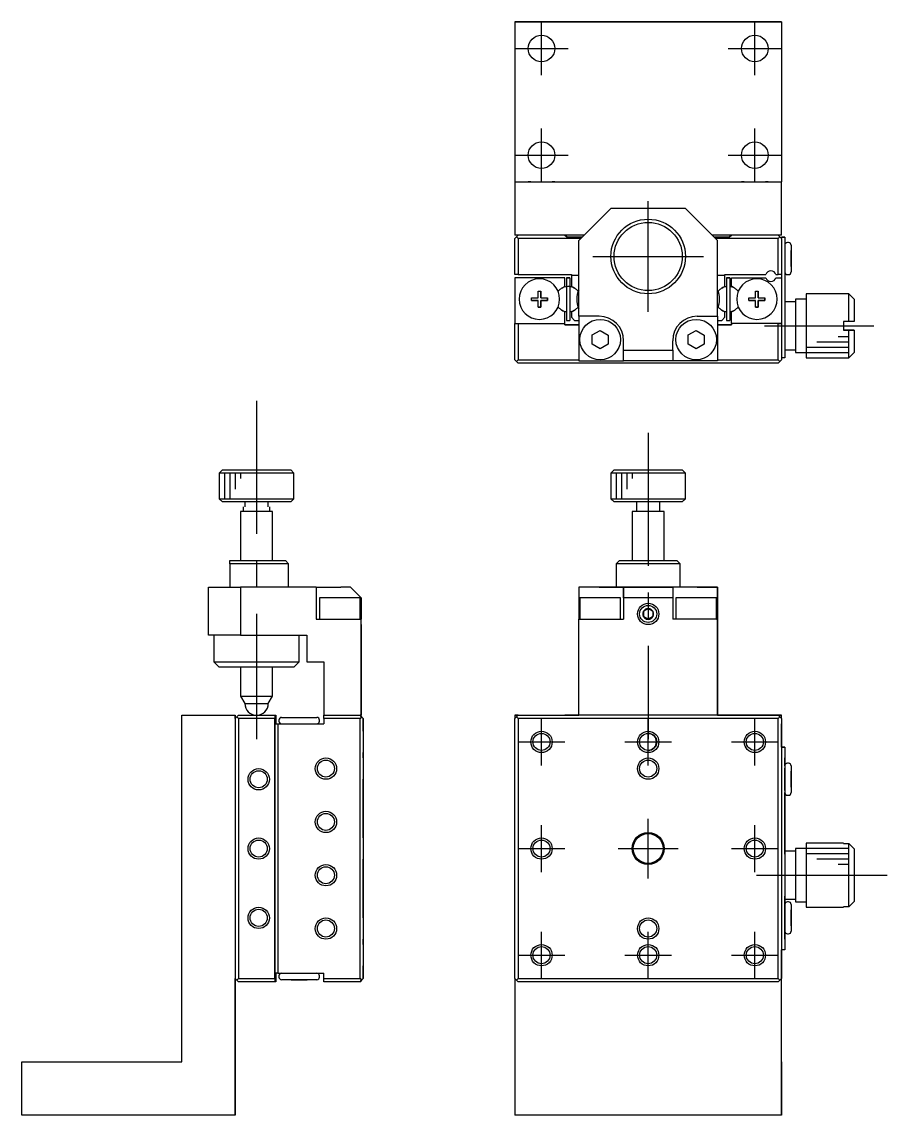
# Model space of a CAD drawing. Extents: x 180 to 395, y 2 to 175.
# Drawn here: x 218.1 to 299.2, y 72.3 to 174.9 of the extents above; entities that cross this region are included whole.
import ezdxf

# ---------------------------------------------------------------- set-up
doc = ezdxf.new("R2010")
doc.units = 0
doc.header["$LTSCALE"] = 10
doc.linetypes.add('CENTER', pattern=[2, 1.25, -0.25, 0.25, -0.25])
doc.layers.get('0').update_dxf_attribs({"linetype": 'CONTINUOUS'})
doc.layers.add('CENTER', color=1, linetype='CENTER')

msp = doc.modelspace()

# ---------------------------------------------------------------- linework, layer by layer
at = {"color": 7, "linetype": 'CONTINUOUS'}
for p, q in [((264.299141, 174.856099), (289.299141, 174.856099)), ((264.299141, 174.856099), (264.299141, 159.856099)), ((289.299141, 174.856099), (264.299141, 174.856099)), ((289.299141, 174.856099), (289.299141, 159.856099)), ((264.299141, 159.856099), (289.299141, 159.856099)), ((264.299141, 159.856099), (265.799146, 159.856099)), ((264.299141, 159.856099), (264.299141, 154.856099)), ((265.799146, 159.856099), (265.549141, 159.856099)), ((265.799146, 159.856099), (265.549141, 159.856099)), ((267.799136, 159.856099), (273.799146, 159.856099)), ((268.049141, 159.856099), (267.799136, 159.856099)), ((268.049141, 159.856099), (267.799136, 159.856099)), ((279.799136, 159.856099), (285.799146, 159.856099)), ((285.799146, 159.856099), (285.549141, 159.856099)), ((285.799146, 159.856099), (285.549141, 159.856099)), ((287.799136, 159.856099), (289.299141, 159.856099)), ((288.049141, 159.856099), (287.799136, 159.856099)), ((288.049141, 159.856099), (287.799136, 159.856099)), ((289.299141, 154.856099), (289.299141, 159.856099)), ((273.299141, 157.356099), (270.299141, 154.356099)), ((270.299141, 154.356099), (273.299141, 157.356099)), ((280.299141, 157.356099), (273.299141, 157.356099)), ((280.299141, 157.356099), (273.299141, 157.356099)), ((283.299141, 154.356099), (280.299141, 157.356099)), ((280.299141, 157.356099), (283.299141, 154.356099)), ((270.799141, 154.856099), (264.299141, 154.856099)), ((264.599141, 154.856099), (264.449141, 154.706099)), ((264.449141, 154.706099), (264.599141, 154.856099)), ((269.199141, 154.656099), (268.999141, 154.856099)), ((268.999141, 154.856099), (269.199141, 154.656099)), ((289.299141, 154.856099), (282.799141, 154.856099)), ((284.599141, 154.856099), (284.399141, 154.656099)), ((284.399141, 154.656099), (284.599141, 154.856099)), ((289.149141, 154.706099), (288.999141, 154.856099)), ((288.999141, 154.856099), (289.149141, 154.706099)), ((264.299141, 154.556099), (264.449141, 154.706099)), ((264.449141, 154.706099), (264.299141, 154.556099)), ((264.299141, 151.156099), (264.299141, 154.556099)), ((264.449141, 154.706099), (264.599141, 154.556099)), ((270.499141, 154.556099), (264.599141, 154.556099)), ((264.599141, 154.556099), (264.599141, 151.156099)), ((270.599141, 154.656099), (269.199141, 154.656099)), ((269.199141, 154.656099), (270.599141, 154.656099)), ((270.299141, 147.256099), (270.299141, 154.356099)), ((284.399141, 154.656099), (282.999141, 154.656099)), ((282.999141, 154.656099), (284.399141, 154.656099)), ((288.999141, 154.556099), (283.099141, 154.556099)), ((283.299141, 147.256099), (283.299141, 154.356099)), ((288.999141, 154.556099), (289.149141, 154.706099)), ((288.999141, 151.156099), (288.999141, 154.556099)), ((289.149141, 154.706099), (289.299141, 154.556099)), ((289.299141, 154.556099), (289.149141, 154.706099)), ((289.299141, 154.656099), (289.599141, 154.656099)), ((289.299141, 154.556099), (289.299141, 154.656099)), ((289.599141, 154.656099), (289.299141, 154.656099)), ((289.299141, 154.556099), (289.299141, 151.156099)), ((289.599141, 154.656099), (289.599141, 153.656099)), ((289.949141, 154.156099), (289.849141, 154.156099)), ((290.199141, 153.906099), (290.199141, 151.406099)), ((290.199141, 153.906099), (290.199141, 152.781099)), ((289.599141, 153.656099), (289.599141, 153.456099)), ((289.599141, 153.456099), (289.599141, 144.356099)), ((290.199141, 153.406099), (290.199141, 152.781099)), ((290.199141, 152.781099), (290.199141, 153.406099)), ((290.199141, 152.781099), (290.199141, 152.531099)), ((290.199141, 152.531099), (290.199141, 152.781099)), ((290.199141, 152.781099), (290.199141, 152.531099)), ((290.199141, 152.531099), (290.199141, 151.406099)), ((290.199141, 151.906099), (290.199141, 152.531099)), ((290.199141, 152.531099), (290.199141, 151.906099)), ((264.599141, 151.156099), (264.299141, 151.156099)), ((268.999141, 150.856099), (264.299141, 150.856099)), ((264.299141, 150.856099), (264.299141, 146.556099)), ((268.999141, 150.856099), (264.299141, 150.856099)), ((264.599141, 151.156099), (269.599141, 151.156099)), ((268.999141, 150.057565), (268.999141, 150.856099)), ((269.149141, 150.856099), (269.149141, 146.856099)), ((269.149141, 150.856099), (269.149141, 150.037111)), ((269.449141, 150.856099), (269.149141, 150.856099)), ((269.149141, 150.856099), (269.449141, 150.856099)), ((269.449141, 150.856099), (269.449141, 146.856099)), ((269.599141, 151.156099), (269.599141, 151.056099)), ((270.299141, 151.056099), (269.599141, 151.056099)), ((269.599141, 151.056099), (269.599141, 150.057565)), ((283.999141, 151.056099), (283.299141, 151.056099)), ((283.999141, 151.156099), (287.822172, 151.156099)), ((283.999141, 151.056099), (283.999141, 151.156099)), ((283.999141, 150.057565), (283.999141, 151.056099)), ((284.149141, 150.856099), (284.149141, 146.856099)), ((284.149141, 150.856099), (284.149141, 150.037111)), ((284.449141, 150.856099), (284.149141, 150.856099)), ((284.149141, 150.856099), (284.449141, 150.856099)), ((284.449141, 150.856099), (284.449141, 146.856099)), ((284.599141, 150.057565), (284.599141, 150.856099)), ((284.599141, 150.856099), (287.822172, 150.856099)), ((284.599141, 150.856099), (287.822172, 150.856099)), ((288.776111, 151.156099), (288.999141, 151.156099)), ((288.776111, 150.856099), (289.299141, 150.856099)), ((288.776111, 150.856099), (289.299141, 150.856099)), ((289.299141, 151.156099), (288.999141, 151.156099)), ((289.299141, 151.156099), (289.299141, 150.856099)), ((289.299141, 150.856099), (289.299141, 146.556099)), ((289.849141, 151.156099), (289.949141, 151.156099)), ((268.703891, 149.887102), (268.999141, 150.057565)), ((269.149141, 150.106099), (269.149141, 150.037111)), ((269.149141, 150.106099), (269.149141, 147.606099)), ((269.149141, 150.106099), (269.149141, 150.037111)), ((269.599141, 150.057565), (269.894391, 149.887102)), ((283.703891, 149.887102), (283.999141, 150.057565)), ((284.149141, 150.106099), (284.149141, 150.037111)), ((284.149141, 150.106099), (284.149141, 150.037111)), ((284.149141, 150.106099), (284.149141, 150.037111)), ((284.149141, 150.106099), (284.149141, 147.606099)), ((284.149141, 150.106099), (284.149141, 150.037111)), ((284.149141, 150.106099), (284.149141, 150.037111)), ((284.894391, 149.887102), (284.599141, 150.057565)), ((265.849141, 148.981099), (266.474141, 148.981099)), ((265.849141, 148.731099), (265.849141, 148.981099)), ((266.474141, 148.731099), (265.849141, 148.731099)), ((265.849141, 148.731099), (266.474141, 148.731099)), ((266.474141, 149.606099), (266.724141, 149.606099)), ((266.474141, 148.981099), (266.474141, 149.606099)), ((266.474141, 148.106099), (266.474141, 148.731099)), ((266.724141, 149.606099), (266.724141, 148.981099)), ((266.724141, 148.981099), (266.724141, 149.606099)), ((266.724141, 148.981099), (267.349141, 148.981099)), ((266.724141, 148.731099), (266.724141, 148.106099)), ((267.349141, 148.731099), (266.724141, 148.731099)), ((266.724141, 148.731099), (267.349141, 148.731099)), ((266.724141, 148.106099), (266.724141, 148.731099)), ((267.349141, 148.981099), (267.349141, 148.731099)), ((267.349141, 148.731099), (267.349141, 148.981099)), ((286.249141, 148.981099), (286.874141, 148.981099)), ((286.249141, 148.731099), (286.249141, 148.981099)), ((286.874141, 148.731099), (286.249141, 148.731099)), ((286.249141, 148.731099), (286.874141, 148.731099)), ((286.874141, 149.606099), (287.124141, 149.606099)), ((286.874141, 148.981099), (286.874141, 149.606099)), ((286.874141, 148.106099), (286.874141, 148.731099)), ((287.124141, 149.606099), (287.124141, 148.981099)), ((287.124141, 148.981099), (287.124141, 149.606099)), ((287.124141, 148.981099), (287.749141, 148.981099)), ((287.124141, 148.731099), (287.124141, 148.106099)), ((287.749141, 148.731099), (287.124141, 148.731099)), ((287.124141, 148.106099), (287.124141, 148.731099)), ((287.124141, 148.731099), (287.749141, 148.731099)), ((287.749141, 148.981099), (287.749141, 148.731099)), ((287.749141, 148.731099), (287.749141, 148.981099)), ((290.599141, 148.856099), (290.599141, 146.356099)), ((290.599141, 148.856099), (290.599141, 148.606099)), ((291.599141, 148.856099), (290.599141, 148.856099)), ((291.599141, 149.356099), (291.599141, 146.356099)), ((291.599141, 149.356099), (291.599141, 148.856099)), ((295.599141, 149.356099), (291.599141, 149.356099)), ((291.599141, 148.856099), (291.599141, 143.856099)), ((291.599141, 148.856099), (291.599141, 146.356099)), ((295.599141, 146.756099), (295.599141, 149.356099)), ((296.099141, 148.856099), (295.599141, 149.356099)), ((296.099141, 148.856099), (296.099141, 146.756099)), ((266.724141, 148.106099), (266.474141, 148.106099)), ((266.474141, 148.106099), (266.724141, 148.106099)), ((268.999141, 147.654633), (268.703891, 147.825096)), ((268.999141, 147.654633), (268.703891, 147.825096)), ((268.999141, 146.556099), (268.999141, 147.654633)), ((269.149141, 147.675087), (269.149141, 147.606099)), ((269.149141, 147.675087), (269.149141, 147.606099)), ((269.149141, 147.675087), (269.149141, 147.606099)), ((269.149141, 147.675087), (269.149141, 147.606099)), ((269.149141, 147.675087), (269.149141, 147.606099)), ((269.149141, 147.675087), (269.149141, 147.606099)), ((269.149141, 147.675087), (269.149141, 147.606099)), ((269.149141, 147.675087), (269.149141, 146.856099)), ((269.149141, 147.675087), (269.149141, 147.606099)), ((269.149141, 147.675087), (269.149141, 147.606099)), ((269.149141, 147.675087), (269.149141, 147.606099)), ((269.149141, 147.675087), (269.149141, 147.606099)), ((269.149141, 147.675087), (269.149141, 147.606099)), ((269.149141, 147.675087), (269.149141, 147.606099)), ((269.894391, 147.825096), (269.599141, 147.654633)), ((269.599141, 147.654633), (269.894391, 147.825096)), ((269.599141, 147.654633), (269.599141, 147.156099)), ((283.999141, 147.654633), (283.703891, 147.825096)), ((283.703891, 147.825096), (283.999141, 147.654633)), ((283.999141, 147.156099), (283.999141, 147.654633)), ((284.149141, 147.675087), (284.149141, 147.606099)), ((284.149141, 147.675087), (284.149141, 147.606099)), ((284.149141, 147.675087), (284.149141, 147.606099)), ((284.149141, 147.675087), (284.149141, 147.606099)), ((284.149141, 147.675087), (284.149141, 147.606099)), ((284.149141, 147.675087), (284.149141, 147.606099)), ((284.149141, 147.675087), (284.149141, 147.606099)), ((284.149141, 147.675087), (284.149141, 146.856099)), ((284.149141, 147.675087), (284.149141, 147.606099)), ((284.149141, 147.675087), (284.149141, 147.606099)), ((284.149141, 147.675087), (284.149141, 147.606099)), ((284.149141, 147.675087), (284.149141, 147.606099)), ((284.149141, 147.675087), (284.149141, 147.606099)), ((284.149141, 147.675087), (284.149141, 147.606099)), ((284.599141, 147.654633), (284.894391, 147.825096)), ((284.599141, 147.654633), (284.894391, 147.825096)), ((284.599141, 146.556099), (284.599141, 147.654633)), ((287.124141, 148.106099), (286.874141, 148.106099)), ((286.874141, 148.106099), (287.124141, 148.106099)), ((290.599141, 148.606099), (289.599141, 148.606099)), ((269.149141, 146.856099), (269.449141, 146.856099)), ((269.599141, 147.156099), (269.899141, 146.856099)), ((269.899141, 146.856099), (270.299141, 146.856099)), ((272.199141, 147.256099), (270.299141, 147.256099)), ((270.299141, 147.256099), (270.299141, 143.056099)), ((281.399141, 147.256099), (283.299141, 147.256099)), ((283.299141, 147.256099), (283.299141, 143.056099)), ((283.299141, 146.856099), (283.699141, 146.856099)), ((283.699141, 146.856099), (283.999141, 147.156099)), ((284.149141, 146.856099), (284.449141, 146.856099)), ((295.099141, 146.756099), (295.099141, 145.956099)), ((295.599141, 146.756099), (295.099141, 146.756099)), ((296.099141, 146.756099), (295.599141, 146.756099)), ((264.299141, 146.556099), (268.999141, 146.556099)), ((264.299141, 146.556099), (264.599141, 146.556099)), ((264.299141, 143.156099), (264.299141, 146.556099)), ((264.599141, 146.556099), (268.999141, 146.556099)), ((264.599141, 146.556099), (264.599141, 143.156099)), ((268.999141, 146.456099), (268.999141, 146.556099)), ((270.299141, 146.456099), (268.999141, 146.456099)), ((268.999141, 146.456099), (270.299141, 146.456099)), ((271.553094, 145.495886), (272.306985, 145.922089)), ((272.306985, 145.922089), (273.053032, 145.482301)), ((280.553094, 145.495886), (281.306985, 145.922089)), ((281.306985, 145.922089), (282.053032, 145.482301)), ((284.599141, 146.456099), (283.299141, 146.456099)), ((283.299141, 146.456099), (284.599141, 146.456099)), ((288.999141, 146.556099), (284.599141, 146.556099)), ((284.599141, 146.556099), (284.599141, 146.456099)), ((289.299141, 146.556099), (284.599141, 146.556099)), ((288.999141, 143.156099), (288.999141, 146.556099)), ((288.999141, 146.556099), (289.299141, 146.556099)), ((289.299141, 146.556099), (289.299141, 143.156099)), ((290.599141, 146.356099), (290.599141, 143.856099)), ((291.599141, 146.356099), (291.599141, 143.356099)), ((291.599141, 146.356099), (291.599141, 143.856099)), ((295.099141, 145.956099), (295.599141, 145.956099)), ((295.599141, 145.956099), (295.099141, 145.956099)), ((295.599141, 143.356099), (295.599141, 145.956099)), ((295.599141, 145.956099), (296.099141, 145.956099)), ((296.099141, 145.956099), (295.599141, 145.956099)), ((296.099141, 145.956099), (296.099141, 143.856099)), ((271.545251, 144.629896), (271.553094, 145.495886)), ((272.291298, 144.190109), (271.545251, 144.629896)), ((273.045189, 144.616312), (272.291298, 144.190109)), ((273.053032, 145.482301), (273.045189, 144.616312)), ((274.499141, 144.056099), (274.499141, 144.956099)), ((279.099141, 144.056099), (279.099141, 144.956099)), ((280.545251, 144.629896), (280.553094, 145.495886)), ((281.291298, 144.190109), (280.545251, 144.629896)), ((282.045189, 144.616312), (281.291298, 144.190109)), ((282.053032, 145.482301), (282.045189, 144.616312)), ((274.499141, 144.056099), (279.099141, 144.056099)), ((274.499141, 143.056099), (274.499141, 144.056099)), ((279.099141, 144.056099), (279.099141, 143.056099)), ((289.599141, 144.356099), (289.599141, 143.356099)), ((289.599141, 144.106099), (290.599141, 144.106099)), ((290.599141, 144.106099), (290.599141, 143.856099)), ((290.599141, 143.856099), (291.599141, 143.856099)), ((291.599141, 143.856099), (291.599141, 143.356099)), ((295.599141, 143.356099), (296.099141, 143.856099)), ((264.449141, 143.006099), (264.299141, 143.156099)), ((264.599141, 143.156099), (264.449141, 143.006099)), ((264.599141, 142.856099), (264.449141, 143.006099)), ((264.599141, 143.156099), (270.299141, 143.156099)), ((288.999141, 142.856099), (264.599141, 142.856099)), ((270.299141, 143.056099), (274.499141, 143.056099)), ((279.099141, 143.056099), (274.499141, 143.056099)), ((283.299141, 143.056099), (279.099141, 143.056099)), ((283.299141, 143.156099), (288.999141, 143.156099)), ((289.149141, 143.006099), (288.999141, 143.156099)), ((288.999141, 142.856099), (289.149141, 143.006099)), ((289.299141, 143.156099), (289.149141, 143.006099)), ((289.599141, 143.356099), (289.299141, 143.356099)), ((291.599141, 143.356099), (295.599141, 143.356099)), ((236.885664, 132.832024), (236.585664, 132.532024)), ((243.585664, 132.532024), (236.585664, 132.532024)), ((236.585664, 132.532024), (236.585664, 130.132024)), ((236.885664, 132.832024), (243.285664, 132.832024)), ((243.585664, 132.532024), (243.285664, 132.832024)), ((243.585664, 130.132024), (243.585664, 132.532024)), ((273.599141, 132.832024), (273.299141, 132.532024)), ((276.799141, 132.532024), (273.299141, 132.532024)), ((273.299141, 132.532024), (273.299141, 130.132024)), ((273.599141, 132.832024), (276.799141, 132.832024)), ((273.599141, 132.832024), (279.999141, 132.832024)), ((276.799141, 132.832024), (279.999141, 132.832024)), ((280.299141, 132.532024), (276.799141, 132.532024)), ((280.299141, 132.532024), (279.999141, 132.832024)), ((280.299141, 130.132024), (280.299141, 132.532024)), ((236.585664, 130.132024), (243.585664, 130.132024)), ((236.585664, 130.132024), (236.885664, 129.832024)), ((243.285664, 129.832024), (236.885664, 129.832024)), ((238.985664, 129.832024), (238.985664, 129.365037)), ((241.185664, 129.365037), (241.185664, 129.832024)), ((243.285664, 129.832024), (243.585664, 130.132024)), ((273.299141, 130.132024), (276.799141, 130.132024)), ((273.299141, 130.132024), (273.599141, 129.832024)), ((276.799141, 129.832024), (273.599141, 129.832024)), ((275.699141, 129.832024), (275.699141, 128.932024)), ((276.799141, 130.132024), (280.299141, 130.132024)), ((279.999141, 129.832024), (276.799141, 129.832024)), ((277.899141, 128.932024), (277.899141, 129.832024)), ((279.999141, 129.832024), (280.299141, 130.132024)), ((241.585664, 128.932024), (238.585664, 128.932024)), ((238.585664, 128.932024), (238.585664, 124.332044)), ((241.585664, 124.332044), (241.585664, 128.932024)), ((278.299141, 128.932024), (275.299141, 128.932024)), ((275.549141, 128.932024), (275.299141, 128.932024)), ((275.299141, 128.932024), (275.299141, 124.332044)), ((278.299141, 128.932024), (278.049141, 128.932024)), ((278.299141, 124.332044), (278.299141, 128.932024)), ((237.585664, 124.332024), (242.785664, 124.332024)), ((237.585664, 124.032024), (237.585664, 124.332024)), ((243.085664, 124.032024), (242.785664, 124.332024)), ((274.099141, 124.332024), (273.799141, 124.032024)), ((274.099141, 124.332024), (279.499141, 124.332024)), ((274.099141, 124.332024), (275.299141, 124.332024)), ((278.299141, 124.332024), (279.499141, 124.332024)), ((279.799141, 124.032024), (279.499141, 124.332024)), ((243.085664, 124.032024), (237.585664, 124.032024)), ((237.585664, 124.032024), (237.585664, 121.832024)), ((243.085664, 121.832024), (243.085664, 124.032024)), ((279.799141, 124.032024), (273.799141, 124.032024)), ((273.799141, 124.032024), (273.799141, 121.832024)), ((279.799141, 121.832024), (279.799141, 124.032024)), ((235.585664, 117.332024), (235.585664, 121.832024)), ((235.585664, 121.832024), (238.585664, 121.832024)), ((238.585664, 121.832024), (238.585664, 117.332024)), ((245.685664, 121.832024), (238.585664, 121.832024)), ((245.685664, 121.832024), (245.685664, 118.832024)), ((245.685664, 121.832024), (245.685664, 118.832024)), ((245.685664, 121.832024), (247.985664, 121.832024)), ((248.885664, 121.832024), (247.985664, 121.832024)), ((249.885664, 120.832024), (248.885664, 121.832024)), ((248.885664, 121.832024), (249.885664, 120.832024)), ((272.199141, 121.832024), (270.299141, 121.832024)), ((273.299141, 121.832024), (270.299141, 121.832024)), ((270.299141, 121.832024), (270.299141, 118.832024)), ((272.199141, 121.832024), (274.499141, 121.832024)), ((273.799141, 121.832024), (273.299141, 121.832024)), ((274.499141, 121.832024), (273.799141, 121.832024)), ((274.499141, 121.832024), (279.099141, 121.832024)), ((274.499141, 120.832024), (274.499141, 121.832024)), ((276.799141, 121.832024), (274.499141, 121.832024)), ((274.499141, 121.832024), (274.499141, 118.832024)), ((279.799141, 121.832024), (276.799141, 121.832024)), ((279.099141, 121.832024), (279.099141, 118.832024)), ((279.099141, 121.832024), (279.099141, 120.832024)), ((281.399141, 121.832024), (279.099141, 121.832024)), ((280.299141, 121.832024), (279.799141, 121.832024)), ((283.299141, 121.832024), (280.299141, 121.832024)), ((281.399141, 121.832024), (283.299141, 121.832024)), ((283.299141, 121.832024), (283.299141, 118.832024)), ((283.299141, 117.332024), (283.299141, 121.832024)), ((249.785664, 120.832024), (245.985664, 120.832024)), ((245.985664, 120.832024), (245.985664, 118.832024)), ((249.785664, 118.832024), (249.785664, 120.832024)), ((249.885664, 120.832024), (249.885664, 118.832024)), ((249.885664, 120.832024), (249.885664, 120.332019)), ((274.199063, 120.832024), (270.399141, 120.832024)), ((270.399141, 120.832024), (270.399141, 118.832024)), ((274.199141, 118.832024), (274.199141, 120.832024)), ((274.499141, 120.832024), (274.499141, 118.832024)), ((279.099141, 120.832024), (274.499141, 120.832024)), ((279.099141, 120.832024), (279.099141, 118.832024)), ((283.199063, 120.832024), (279.399141, 120.832024)), ((279.399141, 120.832024), (279.399141, 118.832024)), ((283.199141, 118.832024), (283.199141, 120.832024)), ((276.349141, 119.591832), (276.385396, 119.612763)), ((276.349141, 119.549969), (276.349141, 119.591832)), ((276.349141, 119.591832), (276.349141, 119.072217)), ((276.349141, 119.11408), (276.349141, 119.549969)), ((276.349141, 119.072217), (276.349141, 119.11408)), ((276.385396, 119.051286), (276.349141, 119.072217)), ((276.349141, 119.072217), (276.799141, 118.812409)), ((276.385396, 119.612763), (276.762887, 119.830708)), ((276.762887, 118.833341), (276.385396, 119.051286)), ((276.762887, 119.830708), (276.799141, 119.85164)), ((276.799141, 119.85164), (276.835396, 119.830708)), ((276.799141, 118.812409), (277.249141, 119.072217)), ((276.835396, 119.830708), (277.212887, 119.612763)), ((277.212887, 119.051286), (276.835396, 118.833341)), ((277.212887, 119.612763), (277.249141, 119.591832)), ((277.249141, 119.072217), (277.212887, 119.051286)), ((277.249141, 119.591832), (277.249141, 119.549969)), ((277.249141, 119.549969), (277.249141, 119.11408)), ((277.249141, 119.11408), (277.249141, 119.072217)), ((245.685664, 118.832024), (249.885664, 118.832024)), ((249.885664, 109.832024), (249.885664, 118.832024)), ((249.885664, 118.332029), (249.885664, 109.832024)), ((270.299141, 109.832024), (270.299141, 118.832024)), ((270.299141, 118.832024), (274.499141, 118.832024)), ((270.399141, 118.832024), (270.299141, 118.832024)), ((274.199141, 118.832024), (274.499141, 118.832024)), ((276.799141, 118.812409), (276.762887, 118.833341)), ((276.835396, 118.833341), (276.799141, 118.812409)), ((283.299141, 118.832024), (279.099141, 118.832024)), ((279.399141, 118.832024), (279.099141, 118.832024)), ((283.199141, 118.832024), (283.299141, 118.832024)), ((283.299141, 118.832024), (283.299141, 109.832024)), ((238.585664, 117.332024), (235.585664, 117.332024)), ((236.085664, 117.332024), (236.085664, 114.832024)), ((238.585664, 117.332024), (244.785664, 117.332024)), ((244.085664, 114.832024), (244.085664, 117.332024)), ((244.785664, 117.332024), (244.785664, 114.832024)), ((283.299141, 114.832024), (283.299141, 117.332024)), ((236.085664, 114.832024), (240.085664, 114.832024)), ((236.085664, 114.832024), (236.585664, 114.332024)), ((240.085664, 114.832024), (244.085664, 114.832024)), ((243.585664, 114.332024), (244.085664, 114.832024)), ((244.785664, 114.832024), (246.385664, 114.832024)), ((246.385664, 114.832024), (246.385664, 109.832024)), ((283.299141, 109.832024), (283.299141, 114.832024)), ((240.085664, 114.332024), (236.585664, 114.332024)), ((238.585664, 114.332005), (238.585664, 111.624845)), ((243.585664, 114.332024), (240.085664, 114.332024)), ((241.585664, 111.624845), (241.585664, 114.332005)), ((238.585659, 111.624845), (241.585669, 111.624845)), ((238.585664, 111.624845), (241.585664, 111.624845)), ((238.585664, 111.624845), (238.985664, 110.932024)), ((238.985664, 110.932024), (241.185664, 110.932024)), ((241.185664, 110.932024), (241.585664, 111.624845)), ((233.085664, 77.332024), (233.085664, 109.832024)), ((233.085664, 109.832024), (238.085664, 109.832024)), ((238.085664, 109.832024), (238.085664, 72.332024)), ((238.085664, 109.532024), (238.085664, 109.832024)), ((238.235664, 109.682024), (238.385664, 109.832024)), ((238.385664, 109.832024), (241.785664, 109.832024)), ((241.785664, 109.832024), (241.785664, 84.832024)), ((241.785664, 109.832024), (241.785664, 109.532024)), ((241.785664, 109.832024), (241.885664, 109.832024)), ((241.885664, 109.832024), (241.885664, 109.032024)), ((241.885664, 109.032024), (241.885664, 109.832024)), ((246.385664, 109.832024), (249.785664, 109.832024)), ((246.385664, 109.532024), (246.385664, 109.832024)), ((249.785664, 109.832024), (249.935664, 109.682024)), ((249.935664, 109.682024), (249.785664, 109.832024)), ((249.885664, 109.832024), (249.785664, 109.832024)), ((264.599141, 109.832024), (264.299141, 109.832024)), ((264.299141, 109.832024), (264.599141, 109.832024)), ((264.299141, 109.832024), (264.299141, 109.532024)), ((264.599141, 109.832024), (264.449141, 109.682024)), ((264.599141, 109.832024), (270.299141, 109.832024)), ((264.599141, 109.832024), (268.999141, 109.832024)), ((270.299141, 109.832024), (268.999141, 109.832024)), ((283.299141, 109.832024), (270.299141, 109.832024)), ((283.299141, 109.832024), (288.999141, 109.832024)), ((284.599141, 109.832024), (283.299141, 109.832024)), ((288.999141, 109.832024), (284.599141, 109.832024)), ((289.149141, 109.682024), (288.999141, 109.832024)), ((288.999141, 109.832024), (289.299141, 109.532024)), ((289.299141, 109.832024), (288.999141, 109.832024)), ((288.999141, 109.832024), (289.299141, 109.832024)), ((289.299141, 109.532024), (289.299141, 109.832024)), ((289.299141, 109.532024), (289.299141, 109.832024)), ((238.085664, 109.532024), (238.235664, 109.682024)), ((238.385664, 109.532024), (238.235664, 109.682024)), ((238.385664, 109.532024), (238.385664, 85.132024)), ((241.785664, 109.532024), (238.385664, 109.532024)), ((241.785664, 85.132024), (241.785664, 109.532024)), ((241.785664, 107.332024), (241.785664, 109.432024)), ((241.785664, 105.232024), (241.785664, 109.432024)), ((241.885664, 109.032024), (242.085664, 109.032024)), ((242.085664, 109.032024), (242.085664, 85.632024)), ((242.085664, 109.032024), (243.285664, 109.032024)), ((242.185664, 109.382024), (242.185664, 109.282024)), ((242.435664, 109.632024), (244.085664, 109.632024)), ((243.285664, 109.032024), (246.385664, 109.032024)), ((243.335664, 109.632024), (243.960664, 109.632024)), ((243.960664, 109.632024), (244.210664, 109.632024)), ((244.085664, 109.632024), (245.735664, 109.632024)), ((244.210664, 109.632024), (244.835664, 109.632024)), ((245.985664, 109.282024), (245.985664, 109.382024)), ((249.785664, 109.532024), (246.385664, 109.532024)), ((246.385664, 109.532024), (246.385664, 109.032024)), ((249.935664, 109.682024), (249.785664, 109.532024)), ((249.785664, 85.132024), (249.785664, 109.532024)), ((250.085664, 109.532024), (249.935664, 109.682024)), ((250.085664, 109.532024), (249.935664, 109.682024)), ((250.085664, 109.532024), (250.085664, 85.132024)), ((250.085664, 108.332019), (250.085664, 109.532024)), ((264.449141, 109.682024), (264.299141, 109.532024)), ((264.299141, 85.132024), (264.299141, 109.532024)), ((264.599141, 109.532024), (264.449141, 109.682024)), ((288.999141, 109.532024), (264.599141, 109.532024)), ((264.599141, 109.532024), (264.599141, 85.132024)), ((288.999141, 109.532024), (289.149141, 109.682024)), ((288.999141, 85.132024), (288.999141, 109.532024)), ((289.299141, 109.532024), (289.149141, 109.682024)), ((289.299141, 109.532024), (289.299141, 85.132024)), ((289.299141, 109.532024), (289.299141, 109.032024)), ((289.299141, 106.832024), (289.299141, 109.032024)), ((241.785664, 105.232024), (241.785664, 107.332024)), ((289.299141, 106.832024), (289.599141, 106.832024)), ((289.599141, 106.832024), (289.299141, 106.832024)), ((289.599141, 106.832024), (289.599141, 105.832024)), ((289.599141, 106.832024), (289.599141, 105.832024)), ((250.085664, 105.832019), (250.085664, 106.332029)), ((289.599141, 105.082024), (289.599141, 105.832024)), ((289.599141, 105.832024), (289.599141, 88.832024)), ((289.599141, 103.832024), (289.599141, 104.882024)), ((289.599141, 104.832024), (289.599141, 104.882024)), ((289.949141, 105.332024), (289.849141, 105.332024)), ((290.199141, 105.082024), (290.199141, 103.832024)), ((290.199141, 105.082024), (290.199141, 103.957024)), ((290.199141, 104.582024), (290.199141, 103.957024)), ((290.199141, 103.957024), (290.199141, 104.582024)), ((250.085664, 98.332019), (250.085664, 103.832029)), ((289.599141, 103.62521), (289.599141, 103.832024)), ((289.599141, 102.782024), (289.599141, 103.62521)), ((290.199141, 103.957024), (290.199141, 103.707024)), ((290.199141, 103.707024), (290.199141, 103.957024)), ((290.199141, 103.957024), (290.199141, 103.707024)), ((290.199141, 103.832024), (290.199141, 102.582024)), ((290.199141, 103.707024), (290.199141, 102.582024)), ((290.199141, 103.082024), (290.199141, 103.707024)), ((290.199141, 103.707024), (290.199141, 103.082024)), ((289.599141, 97.082024), (289.599141, 102.582024)), ((289.849141, 102.332024), (289.949141, 102.332024)), ((289.599141, 99.732024), (289.599141, 100.832024)), ((289.599141, 99.732024), (289.599141, 100.832024)), ((289.599141, 96.794803), (289.599141, 99.732024)), ((289.599141, 99.732024), (289.599141, 97.082024)), ((250.085664, 98.332019), (250.085664, 98.832024)), ((250.085664, 98.332019), (250.085664, 98.832024)), ((291.599141, 97.832024), (291.599141, 91.832024)), ((295.099141, 97.832024), (291.599141, 97.832024)), ((295.099141, 97.832024), (295.099141, 97.805238)), ((295.099141, 97.832024), (295.099141, 97.805238)), ((295.099141, 97.805238), (295.599141, 97.805238)), ((295.599141, 91.858811), (295.599141, 97.805238)), ((295.599141, 97.805238), (296.099141, 97.299817)), ((290.599141, 97.082024), (289.599141, 97.082024)), ((290.599141, 97.332024), (290.599141, 92.332024)), ((291.599141, 97.332024), (290.599141, 97.332024)), ((296.099141, 97.299817), (296.099141, 92.364232)), ((296.099141, 97.299817), (296.099141, 92.364232)), ((250.085664, 95.832024), (250.085664, 96.332029)), ((250.085664, 90.832019), (250.085664, 96.332029)), ((250.085664, 95.832024), (250.085664, 96.332029)), ((289.599141, 89.932024), (289.599141, 92.869246)), ((289.599141, 92.582024), (289.599141, 89.932024)), ((289.599141, 92.082024), (289.599141, 92.582024)), ((289.599141, 92.582024), (290.599141, 92.582024)), ((289.949141, 92.332024), (289.849141, 92.332024)), ((290.599141, 92.332024), (291.599141, 92.332024)), ((296.099141, 92.364232), (295.599141, 91.858811)), ((289.599141, 90.832024), (289.599141, 91.882024)), ((289.599141, 91.832024), (289.599141, 91.882024)), ((290.199141, 92.082024), (290.199141, 90.832024)), ((290.199141, 92.082024), (290.199141, 90.957024)), ((290.199141, 91.582024), (290.199141, 90.957024)), ((290.199141, 90.957024), (290.199141, 91.582024)), ((291.599141, 91.832024), (295.099141, 91.832024)), ((295.099141, 91.858811), (295.099141, 91.832024)), ((295.599141, 91.858811), (295.099141, 91.858811)), ((295.099141, 91.858811), (295.099141, 91.832024)), ((289.599141, 90.625183), (289.599141, 90.832024)), ((289.599141, 89.95142), (289.599141, 90.625183)), ((290.199141, 90.957024), (290.199141, 90.707024)), ((290.199141, 90.707024), (290.199141, 90.957024)), ((290.199141, 90.957024), (290.199141, 90.707024)), ((290.199141, 90.832024), (290.199141, 89.582024)), ((290.199141, 90.707024), (290.199141, 89.582024)), ((290.199141, 90.082024), (290.199141, 90.707024)), ((290.199141, 90.707024), (290.199141, 90.082024)), ((241.785664, 87.332024), (241.785664, 89.432024)), ((241.785664, 85.232024), (241.785664, 89.432024)), ((289.599141, 88.832024), (289.599141, 89.932024)), ((289.599141, 88.832024), (289.599141, 89.932024)), ((289.599141, 89.782024), (289.599141, 89.832024)), ((289.599141, 89.817967), (289.599141, 89.832024)), ((289.599141, 88.832024), (289.599141, 89.582024)), ((289.849141, 89.332024), (289.949141, 89.332024)), ((250.085664, 88.332019), (250.085664, 88.832029)), ((289.599141, 88.832024), (289.599141, 87.832024)), ((289.599141, 88.832024), (289.599141, 87.832024)), ((241.785664, 85.232024), (241.785664, 87.332024)), ((289.599141, 87.832024), (289.299141, 87.832024)), ((289.299141, 85.632024), (289.299141, 87.832024)), ((250.085664, 85.132024), (250.085664, 86.332029)), ((238.235664, 84.982024), (238.085664, 85.132024)), ((238.085664, 72.332024), (238.085664, 85.132024)), ((238.235664, 84.982024), (238.385664, 85.132024)), ((238.385664, 85.132024), (241.785664, 85.132024)), ((241.785664, 85.132024), (241.785664, 84.832024)), ((241.885664, 85.632024), (241.885664, 84.832024)), ((242.085664, 85.632024), (241.885664, 85.632024)), ((241.885664, 84.832024), (241.885664, 85.632024)), ((242.085664, 85.632024), (246.385664, 85.632024)), ((242.185664, 85.382024), (242.185664, 85.282024)), ((245.985664, 85.282024), (245.985664, 85.382024)), ((246.385664, 85.132024), (246.385664, 85.632024)), ((246.385664, 85.132024), (249.785664, 85.132024)), ((246.385664, 84.832024), (246.385664, 85.132024)), ((249.785664, 85.132024), (249.935664, 84.982024)), ((249.935664, 84.982024), (250.085664, 85.132024)), ((249.935664, 84.982024), (250.085664, 85.132024)), ((264.299141, 85.132024), (264.449141, 84.982024)), ((264.299141, 85.132024), (264.299141, 72.332024)), ((264.449141, 84.982024), (264.599141, 85.132024)), ((264.599141, 85.132024), (288.999141, 85.132024)), ((289.149141, 84.982024), (288.999141, 85.132024)), ((289.149141, 84.982024), (289.299141, 85.132024)), ((289.299141, 85.132024), (289.299141, 85.632024)), ((289.299141, 72.332024), (289.299141, 85.132024)), ((289.299141, 77.332024), (289.299141, 85.132024)), ((238.385664, 84.832024), (238.235664, 84.982024)), ((241.785664, 84.832024), (238.385664, 84.832024)), ((241.885664, 84.832024), (241.785664, 84.832024)), ((245.735664, 85.032024), (242.435664, 85.032024)), ((243.960664, 85.032024), (242.435664, 85.032024)), ((243.335664, 85.032024), (243.960664, 85.032024)), ((243.960664, 85.032024), (243.335664, 85.032024)), ((244.085664, 85.032024), (243.960664, 85.032024)), ((244.210664, 85.032024), (243.960664, 85.032024)), ((243.960664, 85.032024), (244.210664, 85.032024)), ((244.210664, 85.032024), (244.085664, 85.032024)), ((245.735664, 85.032024), (244.210664, 85.032024)), ((244.835664, 85.032024), (244.210664, 85.032024)), ((244.210664, 85.032024), (244.835664, 85.032024)), ((249.785664, 84.832024), (246.385664, 84.832024)), ((249.935664, 84.982024), (249.785664, 84.832024)), ((249.785664, 84.832024), (249.935664, 84.982024)), ((264.449141, 84.982024), (264.599141, 84.832024)), ((288.999141, 84.832024), (264.599141, 84.832024)), ((288.999141, 84.832024), (289.149141, 84.982024)), ((218.085664, 72.332024), (218.085664, 77.332024)), ((218.085664, 77.332024), (233.085664, 77.332024)), ((289.299141, 77.332024), (289.299141, 72.332024)), ((238.085664, 72.332024), (218.085664, 72.332024)), ((289.299141, 72.332024), (264.299141, 72.332024))]:
    msp.add_line(p, q, dxfattribs=at)
at = {"color": 3, "linetype": 'CONTINUOUS'}
for p, q in [((292.599141, 144.856099), (295.599141, 144.856099)), ((294.599141, 145.356099), (295.599141, 145.356099)), ((291.599141, 144.356099), (295.599141, 144.356099)), ((291.599141, 143.856099), (295.599141, 143.856099)), ((237.085664, 132.532024), (237.085664, 130.132024)), ((237.585664, 132.532024), (237.585664, 130.132024)), ((238.085664, 132.532024), (238.085664, 131.032024)), ((238.585664, 132.532024), (238.585664, 132.032024)), ((273.799141, 132.532024), (273.799141, 130.132024)), ((274.299141, 132.532024), (274.299141, 130.132024)), ((274.799141, 132.532024), (274.799141, 131.032024)), ((275.299141, 132.532024), (275.299141, 132.032024)), ((238.835664, 129.365037), (238.835664, 128.932024)), ((241.335664, 128.932024), (241.335664, 129.365037)), ((295.599141, 97.332024), (291.599141, 97.332024)), ((295.599141, 96.832024), (291.599141, 96.832024)), ((295.599141, 96.332024), (292.599141, 96.332024)), ((295.599141, 96.332024), (292.599141, 96.332024)), ((295.599141, 95.832024), (294.599141, 95.832024))]:
    msp.add_line(p, q, dxfattribs=at)
at = {"color": 7, "linetype": 'CONTINUOUS'}
for centre, radius in [((266.799141, 172.356099), 1.25), ((286.799141, 172.356099), 1.25), ((266.799141, 162.356099), 1.25), ((286.799141, 162.356099), 1.25), ((276.799141, 152.856099), 3.5), ((276.799141, 152.856099), 3.2), ((272.299141, 145.056099), 1.9), ((281.299141, 145.056099), 1.9), ((276.799141, 119.332024), 0.8), ((266.799141, 107.332024), 0.8), ((276.799141, 107.332024), 0.8), ((286.799141, 107.332024), 0.8), ((246.585664, 104.832024), 0.8), ((276.799141, 104.832024), 0.8), ((240.285664, 103.832024), 0.8), ((246.585664, 99.832024), 0.8), ((276.799141, 97.332024), 1.5), ((276.799141, 97.332024), 1.4), ((240.285664, 97.332024), 0.8), ((266.799141, 97.332024), 0.8), ((286.799141, 97.332024), 0.8), ((246.585664, 94.832024), 0.8), ((240.285664, 90.832024), 0.8), ((246.585664, 89.832024), 0.8), ((276.799141, 89.832024), 0.8), ((266.799141, 87.332024), 0.8), ((276.799141, 87.332024), 0.8), ((286.799141, 87.332024), 0.8)]:
    msp.add_circle(centre, radius, dxfattribs=at)
at = {"color": 3, "linetype": 'CONTINUOUS'}
for centre in [(276.799141, 119.332024), (266.799141, 107.332024), (276.799141, 107.332024), (286.799141, 107.332024), (246.585664, 104.832024), (276.799141, 104.832024), (240.285664, 103.832024), (246.585664, 99.832024), (240.285664, 97.332024), (266.799141, 97.332024), (286.799141, 97.332024), (246.585664, 94.832024), (240.285664, 90.832024), (246.585664, 89.832024), (276.799141, 89.832024), (266.799141, 87.332024), (276.799141, 87.332024), (286.799141, 87.332024)]:
    msp.add_circle(centre, 1, dxfattribs=at)
at = {"color": 7, "linetype": 'CONTINUOUS'}
for centre, radius, start, end in [((289.849141, 153.906099), 0.25, 90, 180), ((289.949141, 153.906099), 0.25, 0, 90), ((266.599141, 148.856099), 1.9, 180, 90), ((266.599141, 148.856099), 1.9, 90, 180), ((286.999141, 148.856099), 1.9, 180, 90), ((286.999141, 148.856099), 1.9, 90, 180), ((288.299141, 151.006099), 0.5, 17.457603, 162.542397), ((288.299141, 151.006099), 0.5, 197.457603, 342.542397), ((289.849141, 151.406099), 0.25, 180, 270), ((289.949141, 151.406099), 0.25, 270, 0), ((269.391282, 148.765099), 1.32, 135.034999, 141.739912), ((269.299142, 148.856099), 1.1905, 135.000034, 142.457024), ((269.299141, 148.856099), 1.1905, 120, 135), ((269.299142, 148.856099), 1.1905, 82.761589, 120.000042), ((269.299142, 148.856099), 1.1905, 60.000042, 82.761589), ((269.299141, 148.856099), 1.1905, 45, 60), ((271.999141, 148.856099), 1.9, 153.474648, 180), ((269.207001, 148.765099), 1.32, 38.260088, 44.965001), ((269.299142, 148.856099), 1.1905, 37.543078, 44.642946), ((281.599141, 148.856099), 1.9, 333.474648, 26.525352), ((284.391282, 148.765099), 1.32, 135.034999, 141.739912), ((284.299142, 148.856099), 1.1905, 135.000034, 142.457024), ((284.299141, 148.856099), 1.1905, 120, 135), ((284.299142, 148.856099), 1.1905, 97.238388, 120), ((284.299142, 148.856099), 1.1905, 60.000042, 82.761589), ((284.299141, 148.856099), 1.1905, 45, 60), ((284.207001, 148.765099), 1.32, 38.260088, 44.965001), ((284.299142, 148.856099), 1.1905, 37.543078, 44.642946), ((271.999141, 148.856099), 1.9, 180, 206.525352), ((269.391282, 148.947099), 1.32, 218.260088, 224.965001), ((269.299142, 148.856099), 1.1905, 217.542976, 224.643568), ((269.299141, 148.856099), 1.1905, 225, 240), ((269.299142, 148.856099), 1.1905, 240, 262.761589), ((269.299142, 148.856099), 1.1905, 277.238391, 300), ((269.299141, 148.856099), 1.1905, 300, 315), ((269.299142, 148.856099), 1.1905, 314.999966, 322.456922), ((269.207001, 148.947099), 1.32, 315.034999, 321.739912), ((284.391282, 148.947099), 1.32, 218.260088, 224.965001), ((284.299142, 148.856099), 1.1905, 217.542976, 224.643568), ((284.299141, 148.856099), 1.1905, 225, 240), ((284.299142, 148.856099), 1.1905, 240, 262.761589), ((284.299142, 148.856099), 1.1905, 277.23838, 300), ((284.299141, 148.856099), 1.1905, 300, 315), ((284.299142, 148.856099), 1.1905, 314.999966, 322.456922), ((284.207001, 148.947099), 1.32, 315.034999, 321.739912), ((272.199141, 144.956099), 2.3, 0, 90), ((281.399141, 144.956099), 2.3, 90, 180), ((276.799141, 119.332024), 0.5, 154.158067, 205.841933), ((276.799141, 119.332024), 0.5, 94.158067, 145.841933), ((276.799141, 119.332024), 0.5, 214.158067, 265.841933), ((276.799141, 119.332024), 0.5, 34.158067, 85.841933), ((276.799141, 119.332024), 0.5, 274.158067, 325.841933), ((276.799141, 119.332024), 0.5, 334.158067, 25.841933), ((240.085664, 110.932024), 1.1, 180, 270), ((240.085664, 110.932024), 1.1, 270, 0), ((242.435664, 109.382024), 0.25, 90, 180), ((242.435664, 109.282024), 0.25, 180, 270), ((245.735664, 109.382024), 0.25, 0, 90), ((245.735664, 109.282024), 0.25, 270, 0), ((276.779141, 107.332024), 0.8, 0, 89.283783), ((276.779141, 107.332024), 0.8, 270.716214, 0), ((289.849141, 105.082024), 0.25, 90, 180), ((289.949141, 105.082024), 0.25, 0, 90), ((289.849141, 102.582024), 0.25, 180, 270), ((289.949141, 102.582024), 0.25, 270, 0), ((289.849141, 92.082024), 0.25, 90, 180), ((289.949141, 92.082024), 0.25, 0, 90), ((289.849141, 89.582024), 0.25, 180, 270), ((289.949141, 89.582024), 0.25, 270, 0), ((242.435664, 85.382024), 0.25, 90, 180), ((242.435664, 85.282024), 0.25, 180, 270), ((245.735664, 85.382024), 0.25, 0, 90), ((245.735664, 85.282024), 0.25, 270, 0)]:
    msp.add_arc(centre, radius, start, end, dxfattribs=at)
at = {"layer": 'CENTER', "color": 1, "linetype": 'CENTER'}
for p, q in [((266.799141, 169.856099), (266.799141, 174.856099)), ((286.799141, 169.856099), (286.799141, 174.856099)), ((264.299141, 172.356099), (269.299141, 172.356099)), ((284.299141, 172.356099), (289.299141, 172.356099)), ((266.799141, 159.856099), (266.799141, 164.856099)), ((286.799141, 159.856099), (286.799141, 164.856099)), ((264.299141, 162.356099), (269.299141, 162.356099)), ((284.299141, 162.356099), (289.299141, 162.356099)), ((276.799141, 147.656099), (276.799141, 158.056099)), ((271.599141, 152.856099), (281.999141, 152.856099)), ((287.699141, 146.356099), (297.949141, 146.356099)), ((240.085664, 139.332024), (240.085664, 107.582024)), ((276.799141, 136.332024), (276.799141, 107.582024)), ((266.799141, 105.132024), (266.799141, 109.532024)), ((276.799141, 105.132024), (276.799141, 109.532024)), ((286.799141, 105.132024), (286.799141, 109.532024)), ((264.599141, 107.332024), (268.999141, 107.332024)), ((274.599141, 107.332024), (278.999141, 107.332024)), ((284.599141, 107.332024), (288.999141, 107.332024)), ((266.799141, 95.132024), (266.799141, 99.532024)), ((276.799141, 94.532024), (276.799141, 100.132024)), ((286.799141, 95.132024), (286.799141, 99.532024)), ((264.599141, 97.332024), (268.999141, 97.332024)), ((273.999141, 97.332024), (279.599141, 97.332024)), ((284.599141, 97.332024), (288.999141, 97.332024)), ((286.949141, 94.832024), (299.199141, 94.832024)), ((266.799141, 85.132024), (266.799141, 89.532024)), ((276.799141, 85.132024), (276.799141, 89.532024)), ((286.799141, 85.132024), (286.799141, 89.532024)), ((264.599141, 87.332024), (268.999141, 87.332024)), ((274.599141, 87.332024), (278.999141, 87.332024)), ((284.599141, 87.332024), (288.999141, 87.332024))]:
    msp.add_line(p, q, dxfattribs=at)

doc.saveas('drawing.dxf')
